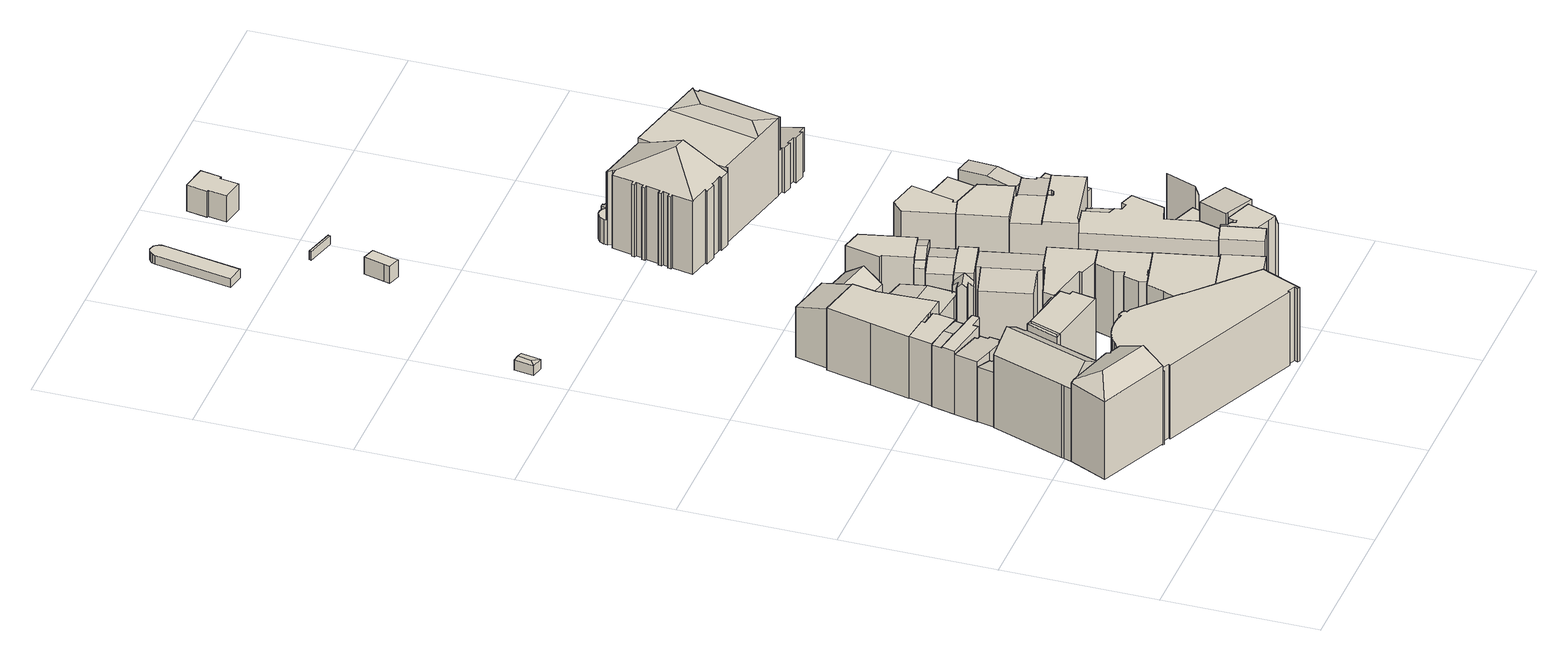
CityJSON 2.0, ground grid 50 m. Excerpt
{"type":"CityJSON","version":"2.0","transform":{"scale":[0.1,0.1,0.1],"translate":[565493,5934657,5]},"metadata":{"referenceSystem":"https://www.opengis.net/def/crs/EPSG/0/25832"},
"CityObjects":{
"building1":{"type":"Building","attributes":{"Geometrietyp2DReferenz":"3000","Gemeindeschluessel":"02100108","measuredHeight":31.14,"function":"31001_2010","roofType":"3200","storeysAboveGround":6},"address":[{"Country":"Germany","Locality":"Hamburg","ThoroughfareName":"Dammtorstraße","ThoroughfareNumber":"27"}],"geometry":[{"type":"Solid","lod":"2","boundaries":[[[[0,1,2,3]],[[4,5,6,7]],[[7,6,8,9]],[[9,8,10,11]],[[11,10,12,13]],[[12,14,13]],[[13,14,15,16]],[[17,18,19,4,7,9,11,13,16]],[[5,4,19,20,21]],[[22,18,17,0,3]],[[1,0,17,16,15]],[[20,19,18,22]],[[1,15,14,12,10,8,6,5,21,2]],[[20,22,3,2,21]]]]}]},
"building2":{"type":"Building","attributes":{"Gemeindeschluessel":"02100108","Geometrietyp2DReferenz":"3000","measuredHeight":19.26,"function":"31001_2310","roofType":"2100","storeysAboveGround":5},"address":[{"Country":"Germany","Locality":"Hamburg","ThoroughfareName":"Dammtorstraße","ThoroughfareNumber":"23"}],"geometry":[{"type":"Solid","lod":"2","boundaries":[[[[23,24,25,26]],[[26,25,27,28]],[[28,27,29,30]],[[30,29,31,32]],[[33,34,24,23]],[[32,31,34,33]],[[32,33,23,26,28,30]],[[34,31,29,27,25,24]]]]}]},
"building3":{"type":"Building","attributes":{"Gemeindeschluessel":"02100108","Geometrietyp2DReferenz":"3000","measuredHeight":30.87,"function":"31001_2010","roofType":"3100","storeysAboveGround":5},"address":[{"Country":"Germany","Locality":"Hamburg","ThoroughfareName":"Dammtorstraße","ThoroughfareNumber":"25"}],"geometry":[{"type":"Solid","lod":"2","boundaries":[[[[35,36,37,38]],[[38,37,39,40]],[[41,42,43,44]],[[45,46,47,48]],[[49,50,51,52,53,54,55]],[[56,57,58,59,60,61,62,63]],[[64,65,59,58]],[[66,67,68,62,61]],[[69,70,52,71]],[[72,69,71]],[[72,73,53,70,69]],[[70,53,52]],[[74,75,43,42]],[[41,44,76,77]],[[78,79,80,81]],[[81,80,48,47]],[[62,82,83,63]],[[84,57,56,85]],[[86,87,88,89]],[[90,65,64,91]],[[92,67,66,93]],[[82,71,52,51]],[[68,72,71,82,62]],[[94,92,93,95,90,91,84,85,96,78,81,47,46,86,89,49,55,97,98,35,38,40]],[[99,45,48,80,79,100]],[[88,87,99,100,101,83,82,51,50]],[[73,72,94,40,39]],[[98,97,76,44,43,75]],[[35,98,75,74,102,36]],[[102,74,42,41,77,103]],[[97,55,54,103,77,76]],[[92,94,72,68,67]],[[84,91,64,58,57]],[[90,95,60,59,65]],[[95,93,66,61,60]],[[88,50,49,89]],[[86,46,45,99,87]],[[96,85,56,63,83,101]],[[78,96,101,100,79]],[[102,103,54,53,73,39,37,36]]]]}]},
"building4":{"type":"Building","attributes":{"Gemeindeschluessel":"02100108","Geometrietyp2DReferenz":"3000","measuredHeight":21.2,"function":"31001_2310","roofType":"1000","storeysAboveGround":5},"address":[{"Country":"Germany","Locality":"Hamburg","ThoroughfareName":"Dammtorstraße","ThoroughfareNumber":"22"}],"geometry":[{"type":"Solid","lod":"2","boundaries":[[[[104,105,106,107]],[[107,106,108,109]],[[109,108,110,111]],[[111,110,112,113]],[[113,112,114,115]],[[115,114,116,117]],[[118,119,120,121]],[[121,120,122,123]],[[123,122,124,125]],[[125,124,105,104]],[[117,116,126,127]],[[127,126,119,118]],[[127,118,121,123,125,104,107,109,111,113,115,117]],[[119,126,116,114,112,110,108,106,105,124,122,120]]]]}]},
"building5":{"type":"Building","attributes":{"Gemeindeschluessel":"02100108","Geometrietyp2DReferenz":"3000","measuredHeight":22.48,"function":"31001_2010","roofType":"1000","storeysAboveGround":5},"address":[{"Country":"Germany","Locality":"Hamburg","ThoroughfareName":"Dammtorstraße","ThoroughfareNumber":"21"}],"geometry":[{"type":"Solid","lod":"2","boundaries":[[[[128,129,130,131,132]],[[132,133,128]],[[134,135,136,137]],[[138,139,140,141]],[[141,140,142,143]],[[143,142,144,145]],[[145,144,146,147]],[[107,148,134,137,149,138,141,143,145,147]],[[150,107,147,146]],[[138,149,151,152,153,139]],[[151,149,137,136]],[[154,129,128]],[[134,148,131,130,135]],[[153,152,154]],[[148,107,150,133,132,131]],[[154,152,151,136,135,130,129]],[[153,154,128,133,150,146,144,142,140,139]]]]}]},
"building6":{"type":"Building","attributes":{"Gemeindeschluessel":"02100108","Geometrietyp2DReferenz":"3000","measuredHeight":21.91,"function":"31001_2010","roofType":"1000","storeysAboveGround":5},"address":[{"Country":"Germany","Locality":"Hamburg","ThoroughfareName":"Dammtorstraße","ThoroughfareNumber":"20"}],"geometry":[{"type":"Solid","lod":"2","boundaries":[[[[155,156,157,158]],[[159,160,161,162]],[[162,161,163,164]],[[165,166,156,155]],[[167,163,161,160,168,157,156,166]],[[169,165,155,158,170,159,162,164]],[[165,169,167,166]],[[169,164,163,167]],[[159,170,168,160]],[[170,158,157,168]]]]}]},
"building7":{"type":"Building","attributes":{"Gemeindeschluessel":"02100108","Geometrietyp2DReferenz":"3000","measuredHeight":25.98,"function":"31001_2010","roofType":"1000","storeysAboveGround":8},"address":[{"Country":"Germany","Locality":"Hamburg","ThoroughfareName":"Große Theaterstraße","ThoroughfareNumber":"31"}],"geometry":[{"type":"Solid","lod":"2","boundaries":[[[[171,172,173]],[[174,175,176,177,178]],[[179,180,181,182]],[[182,181,183,184]],[[184,183,185,186]],[[186,185,187,188]],[[188,187,189,190]],[[190,189,191,192]],[[192,191,193,194]],[[194,193,195,196]],[[196,195,197,198]],[[198,197,199,200]],[[200,199,201,202]],[[202,201,203,204]],[[204,203,205,206]],[[173,207,208,171]],[[178,209,210,174]],[[211,212,213,214]],[[214,213,215,216]],[[216,215,217,218]],[[218,217,180,179]],[[219,177,176,220]],[[220,176,175,221]],[[222,223,224,225]],[[226,227,228,229]],[[229,228,230,231]],[[231,230,232,233]],[[233,232,234,235]],[[226,229,231,233,235,211,214,216,218,179,182,184,186,188,190,192,194,196,198,200,202,204,206,236,237,219,220,221,238,222,225]],[[227,226,225,224]],[[212,211,235,234]],[[223,222,238,239]],[[238,221,175,174,210,239]],[[219,237,240,209,178,177]],[[237,236,172,171,208,240]],[[236,206,205,207,173,172]],[[223,239,210,209,240,208,207,205,203,201,199,197,195,193,191,189,187,185,183,181,180,217,215,213,212,234,232,230,228,227,224]]]]}]},
"building8":{"type":"Building","attributes":{"Gemeindeschluessel":"02100108","Geometrietyp2DReferenz":"3000","measuredHeight":3.69,"function":"31001_2010","roofType":"3200","storeysAboveGround":1},"address":[{"Country":"Germany","Locality":"Hamburg","ThoroughfareName":"Gorch-Fock-Wall"}],"geometry":[{"type":"Solid","lod":"2","boundaries":[[[[241,242,243,244]],[[245,241,244]],[[245,246,242,241]],[[247,244,243,248]],[[249,245,244,247]],[[250,246,245,249]],[[250,249,247,248]],[[250,248,243,242,246]]]]}]},
"building9":{"type":"Building","attributes":{"Gemeindeschluessel":"02100108","Geometrietyp2DReferenz":"3000","measuredHeight":11.43,"function":"31001_2010","roofType":"2100","storeysAboveGround":3},"address":[{"Country":"Germany","Locality":"Hamburg","ThoroughfareName":"Dammtorstraße","ThoroughfareNumber":"21c"}],"geometry":[{"type":"Solid","lod":"2","boundaries":[[[[251,252,253,254]],[[254,253,255,256]],[[256,255,257,258]],[[258,257,259,260]],[[261,262,263,264]],[[265,266,267,268]],[[268,267,269,270]],[[270,269,271,272]],[[272,271,273,274]],[[274,273,275,276]],[[276,275,277,278]],[[278,277,279,280]],[[280,279,281,282]],[[282,281,252,251]],[[283,284,266,265]],[[284,283,264,263]],[[262,261,260,259]],[[260,261,264,283,265,268,270,272,274,276,278,280,282,251,254,256,258]],[[262,259,257,255,253,252,281,279,277,275,273,271,269,267,266,284,263]]]]}]},
"building10":{"type":"Building","attributes":{"Gemeindeschluessel":"02100108","Geometrietyp2DReferenz":"3000","measuredHeight":21.81,"function":"31001_2010","roofType":"1000","storeysAboveGround":5},"address":[{"Country":"Germany","Locality":"Hamburg","ThoroughfareName":"Stephansplatz","ThoroughfareNumber":"6"}],"geometry":[{"type":"Solid","lod":"2","boundaries":[[[[285,286,287,288]],[[289,290,291,292]],[[292,291,293,294]],[[294,293,295,296]],[[297,298,299,300]],[[301,302,288,287]],[[303,304,296,295]],[[300,299,286,285]],[[304,303,298,297]],[[290,289,302,301]],[[302,289,292,294,296,304,297,300,285,288]],[[290,301,287,286,299,298,303,295,293,291]]]]}]},
"building11":{"type":"Building","attributes":{"Gemeindeschluessel":"02100108","Geometrietyp2DReferenz":"3000","measuredHeight":4.22,"function":"31001_2100","roofType":"1000","storeysAboveGround":1},"address":[{"Country":"Germany","Locality":"Hamburg","ThoroughfareName":"Dammtorstraße","ThoroughfareNumber":"21b"}],"geometry":[{"type":"Solid","lod":"2","boundaries":[[[[264,305,306,307]],[[307,306,308,309]],[[309,308,310,311]],[[311,310,312,313]],[[313,312,314,315]],[[316,317,318,319]],[[319,318,320,321]],[[322,320,318,317,323,314,312,310,308,306,305]],[[264,307,309,311,313,315,324,316,319,321,283]],[[264,283,322,305]],[[283,321,320,322]],[[316,324,323,317]],[[324,315,314,323]]]]}]},
"building12":{"type":"Building","attributes":{"Gemeindeschluessel":"02100108","Geometrietyp2DReferenz":"3000","measuredHeight":20.89,"function":"31001_2010","roofType":"2100","storeysAboveGround":4},"address":[{"Country":"Germany","Locality":"Hamburg","ThoroughfareName":"Esplanade","ThoroughfareNumber":"31"}],"geometry":[{"type":"Solid","lod":"2","boundaries":[[[[325,326,327,328]],[[328,327,329,330]],[[331,332,326,325]],[[330,329,332,331]],[[330,331,325,328]],[[332,329,327,326]]]]}]},
"building13":{"type":"Building","attributes":{"Gemeindeschluessel":"02100108","Geometrietyp2DReferenz":"3000","measuredHeight":18.23,"function":"31001_2010","roofType":"3100","storeysAboveGround":4},"address":[{"Country":"Germany","Locality":"Hamburg","ThoroughfareName":"Esplanade"}],"geometry":[{"type":"Solid","lod":"2","boundaries":[[[[333,334,335,336]],[[337,338,339,340]],[[341,342,343,344]],[[345,346,347,342,341]],[[345,341,344,333,336,337,340]],[[334,333,344,343]],[[338,337,336,335,348]],[[346,345,340,339]],[[346,339,338,348,347]],[[348,335,334,343,342,347]]]]}]},
"building14":{"type":"Building","attributes":{"Gemeindeschluessel":"02100108","Geometrietyp2DReferenz":"3000","measuredHeight":23.88,"function":"31001_2010","roofType":"1000","storeysAboveGround":7},"address":[{"Country":"Germany","Locality":"Hamburg","ThoroughfareName":"Colonnaden","ThoroughfareNumber":"41"}],"geometry":[{"type":"Solid","lod":"2","boundaries":[[[[349,350,351,352,353,354,355]],[[356,357,358,359,360,361,362]],[[359,352,351,360]],[[360,351,350,361]],[[361,350,349,362]],[[356,355,354,357]],[[357,354,353,358]],[[358,353,352,359]],[[356,362,349,355]]]]}]},
"building15":{"type":"Building","attributes":{"Gemeindeschluessel":"02100108","Geometrietyp2DReferenz":"3000","measuredHeight":24.69,"function":"31001_2310","roofType":"1000","storeysAboveGround":7},"address":[{"Country":"Germany","Locality":"Hamburg","ThoroughfareName":"Colonnaden","ThoroughfareNumber":"39"}],"geometry":[{"type":"Solid","lod":"2","boundaries":[[[[363,364,365,366,367,368,369]],[[358,357,370,371,372,373,374]],[[358,369,368,357]],[[357,368,367,370]],[[370,367,366,371]],[[371,366,365,372]],[[372,365,364,373]],[[373,364,363,374]],[[374,363,369,358]]]]}]},
"building16":{"type":"Building","attributes":{"Gemeindeschluessel":"02100108","Geometrietyp2DReferenz":"3000","measuredHeight":18.59,"function":"31001_2100","roofType":"3100","storeysAboveGround":3},"address":[{"Country":"Germany","Locality":"Hamburg","ThoroughfareName":"Esplanade","ThoroughfareNumber":"29"}],"geometry":[{"type":"Solid","lod":"2","boundaries":[[[[375,376,377,378,379]],[[380,379,378,381]],[[382,375,379,380]],[[376,383,384,377]],[[385,386,387,388]],[[385,388,389,382,380,381,390,391,392]],[[393,392,391,394]],[[385,392,393,395,386]],[[383,389,388,387]],[[391,390,396,397,394]],[[382,389,383,376,375]],[[390,381,378,377,384,396]],[[395,393,394,397]],[[395,397,396,384,383,387,386]]]]}]},
"building17":{"type":"Building","attributes":{"Gemeindeschluessel":"02100108","Geometrietyp2DReferenz":"3000","measuredHeight":24.25,"function":"31001_2310","roofType":"1000","storeysAboveGround":5},"address":[{"Country":"Germany","Locality":"Hamburg","ThoroughfareName":"Colonnaden","ThoroughfareNumber":"45"}],"geometry":[{"type":"Solid","lod":"2","boundaries":[[[[398,399,400,401]],[[401,400,402,403]],[[403,402,404,405]],[[405,404,406,407]],[[407,406,408,409]],[[410,411,412,413]],[[413,412,414,415]],[[415,414,416,417]],[[417,416,418,419]],[[419,418,420,421]],[[421,420,399,398]],[[422,423,424,425]],[[425,424,411,410]],[[423,422,409,408]],[[409,422,425,410,413,415,417,419,421,398,401,403,405,407]],[[423,408,406,404,402,400,399,420,418,416,414,412,411,424]]]]}]},
"building18":{"type":"Building","attributes":{"Gemeindeschluessel":"02100108","Geometrietyp2DReferenz":"3000","measuredHeight":22.89,"function":"31001_2010","roofType":"3100","storeysAboveGround":5},"address":[{"Country":"Germany","Locality":"Hamburg","ThoroughfareName":"Colonnaden","ThoroughfareNumber":"47"}],"geometry":[{"type":"Solid","lod":"2","boundaries":[[[[426,427,428,429,430]],[[431,429,428,432,433,434,435]],[[436,427,426,437]],[[437,426,430,438]],[[439,435,434,440]],[[440,434,433,409]],[[409,433,432,407]],[[441,431,435,439]],[[407,432,428,427,436]],[[438,430,429,431,441]],[[438,441,439,440,409,407,436,437]]]]}]},
"building19":{"type":"Building","attributes":{"Geometrietyp2DReferenz":"3000","Gemeindeschluessel":"02100108","measuredHeight":23.84,"function":"31001_2010","roofType":"1000","storeysAboveGround":5},"address":[{"Country":"Germany","Locality":"Hamburg","ThoroughfareName":"Colonnaden","ThoroughfareNumber":"43"}],"geometry":[{"type":"Solid","lod":"2","boundaries":[[[[442,443,444,445,446,447,448,449,450,451,452,453]],[[454,455,456,457,458,459,460,461,462,463,464,465]],[[454,453,452,455]],[[455,452,451,456]],[[456,451,450,457]],[[457,450,449,458]],[[458,449,448,459]],[[459,448,447,460]],[[460,447,446,461]],[[461,446,445,462]],[[462,445,444,463]],[[463,444,443,464]],[[464,443,442,465]],[[465,442,453,454]]]]}]},
"building20":{"type":"Building","attributes":{"Gemeindeschluessel":"02100108","Geometrietyp2DReferenz":"3000","measuredHeight":23.17,"function":"31001_2010","roofType":"3100","storeysAboveGround":4},"address":[{"Country":"Germany","Locality":"Hamburg","ThoroughfareName":"Colonnaden","ThoroughfareNumber":"49"}],"geometry":[{"type":"Solid","lod":"2","boundaries":[[[[466,467,468,469,470,471,472]],[[473,474,475,476,477,467,466]],[[478,479,480,481,482,483,484]],[[485,486,487,481,488,468,489,477,490]],[[482,487,491,492,483]],[[470,469,493,494]],[[495,472,471,496]],[[497,475,474,498]],[[498,474,473,499]],[[500,478,484,501]],[[480,488,481]],[[487,486,491]],[[476,490,477]],[[497,498,499,495,496,502,500,501,503,440]],[[497,440,485,490,476,475]],[[440,503,492,491,486,485]],[[500,502,494,493,479,478]],[[469,468,488,480,479,493]],[[481,487,482]],[[503,501,484,483,492]],[[495,499,473,466,472]],[[477,489,468,467]],[[502,496,471,470,494]]]]}]},
"building21":{"type":"Building","attributes":{"Gemeindeschluessel":"02100108","Geometrietyp2DReferenz":"3000","measuredHeight":3,"function":"31001_3091","roofType":"1000","storeysAboveGround":1},"address":[{"Country":"Germany","Locality":"Hamburg","ThoroughfareName":"Esplanade"}],"geometry":[{"type":"Solid","lod":"2","boundaries":[[[[504,505,506,507]],[[508,509,510,511]],[[511,510,505,504]],[[510,509,506,505]],[[509,508,507,506]],[[508,511,504,507]]]]}]},
"building22":{"type":"Building","attributes":{"Gemeindeschluessel":"02100108","Geometrietyp2DReferenz":"3000","measuredHeight":24.54,"function":"31001_2010","roofType":"1000","storeysAboveGround":5},"address":[{"Country":"Germany","Locality":"Hamburg","ThoroughfareName":"Colonnaden","ThoroughfareNumber":"51"}],"geometry":[{"type":"Solid","lod":"2","boundaries":[[[[512,513,514,515]],[[516,517,518,519,520]],[[517,521,522,523,518]],[[524,515,514,525]],[[526,512,515,524]],[[527,528,529,530]],[[522,531,523]],[[519,532,520]],[[525,520,532,533,534]],[[514,520,525]],[[513,516,520,514]],[[526,524,525,534,535,527,530,536]],[[526,536,521,517,516,513,512]],[[519,518,523]],[[537,535,534,533]],[[536,530,529,531,522,521]],[[528,527,535,537]],[[528,537,533,532,519,523,531,529]]]]}]},
"building23":{"type":"Building","attributes":{"Gemeindeschluessel":"02100108","Geometrietyp2DReferenz":"3000","measuredHeight":6.02,"function":"51009_1750","roofType":"1000"},"address":[{"Country":"Germany","Locality":"Hamburg"}],"geometry":[{"type":"Solid","lod":"2","boundaries":[[[[538,539,540,541,542,543]],[[544,545,546,547,548,549]],[[544,543,542,545]],[[545,542,541,546]],[[546,541,540,547]],[[547,540,539,548]],[[548,539,538,549]],[[549,538,543,544]]]]}]},
"building24":{"type":"Building","attributes":{"Gemeindeschluessel":"02100108","Geometrietyp2DReferenz":"3000","measuredHeight":3.12,"function":"31001_2010","roofType":"1000","storeysAboveGround":1},"address":[{"Country":"Germany","Locality":"Hamburg","ThoroughfareName":"Dammtordamm","ThoroughfareNumber":"4"}],"geometry":[{"type":"Solid","lod":"2","boundaries":[[[[550,551,552,553]],[[550,554,555,551]],[[554,556,557,555]],[[557,556,558,559]],[[559,558,560,561]],[[561,560,562,563]],[[563,562,564,565]],[[566,565,564,567]],[[568,566,567,569]],[[570,568,569,571]],[[572,570,571,573]],[[552,572,573,553]],[[554,550,553,573,571,569,567,564,562,560,558,556]],[[551,555,557,559,561,563,565,566,568,570,572,552]]]]}]},
"building25":{"type":"Building","attributes":{"Gemeindeschluessel":"02000000","Geometrietyp2DReferenz":"3000","measuredHeight":22.37,"function":"31001_2010","roofType":"1000","storeysAboveGround":6},"address":[{"Country":"Germany","Locality":"Hamburg","ThoroughfareName":"Colonnaden 70"}],"geometry":[{"type":"Solid","lod":"2","boundaries":[[[[574,575,576,577]],[[578,579,580,581]],[[582,583,584,585]],[[585,584,586,587]],[[587,586,588,589]],[[589,588,590,591]],[[591,590,592,593]],[[593,592,594,595]],[[596,597,598,599]],[[600,601,602,578,581,603,582,585,587,589,591,593,595,596,599]],[[604,605,598,597,594,592,590,588,586,584,583,574,577]],[[604,577,576,606,602,601]],[[605,604,601,600]],[[598,605,600,599]],[[594,597,596,595]],[[607,603,581,580]],[[579,578,602,606]],[[582,603,607,575,574,583]],[[579,606,576,575,607,580]]]]}]},
"building26":{"type":"Building","attributes":{"Gemeindeschluessel":"02100108","Geometrietyp2DReferenz":"3000","measuredHeight":20.3,"function":"31001_2010","roofType":"1000","storeysAboveGround":6},"address":[{"Country":"Germany","Locality":"Hamburg","ThoroughfareName":"Colonnaden","ThoroughfareNumber":"72"}],"geometry":[{"type":"Solid","lod":"2","boundaries":[[[[608,609,610,611,612,613,614,615,616]],[[617,618,619,620]],[[621,622,623,624]],[[624,623,625,626]],[[626,625,627,628]],[[629,615,614,630]],[[630,614,613,631]],[[631,613,612,632]],[[632,612,611,633]],[[609,608,634]],[[634,608,616,635]],[[609,636,610]],[[637,638,639,640]],[[640,639,641,642]],[[642,641,643,644]],[[645,621,624,626,628,617,620,629,630,631,632,633,646,637,640,642,644]],[[627,625,623,622,647,643,641,639,638,648,636,609,634,635,619,618]],[[627,618,617,628]],[[643,647,645,644]],[[648,638,637,646]],[[646,633,611,610,636,648]],[[647,622,621,645]],[[629,620,619,635,616,615]]]]}]},
"building27":{"type":"Building","attributes":{"Gemeindeschluessel":"02100108","Geometrietyp2DReferenz":"3000","measuredHeight":3,"function":"51009_1750","roofType":"1000"},"address":[{"Country":"Germany","Locality":"Hamburg"}],"geometry":[{"type":"Solid","lod":"2","boundaries":[[[[649,650,651,652,653,654]],[[655,656,657,658,659,660]],[[660,659,650,649]],[[659,658,651,650]],[[658,657,652,651]],[[657,656,653,652]],[[656,655,654,653]],[[655,660,649,654]]]]}]},
"building28":{"type":"Building","attributes":{"Gemeindeschluessel":"02100108","Geometrietyp2DReferenz":"3000","measuredHeight":23.53,"function":"31001_2010","roofType":"1000","storeysAboveGround":5},"address":[{"Country":"Germany","Locality":"Hamburg","ThoroughfareName":"Colonnaden","ThoroughfareNumber":"108"}],"geometry":[{"type":"Solid","lod":"2","boundaries":[[[[661,662,663,664,665,666,667]],[[668,669,670,671,672,673,674]],[[672,663,662,673]],[[673,662,661,674]],[[668,667,666,669]],[[669,666,665,670]],[[670,665,664,671]],[[671,664,663,672]],[[668,674,661,667]]]]}]},
"building29":{"type":"Building","attributes":{"Gemeindeschluessel":"02100108","Geometrietyp2DReferenz":"3000","measuredHeight":24.07,"function":"31001_1120","roofType":"1000","storeysAboveGround":5},"address":[{"Country":"Germany","Locality":"Hamburg","ThoroughfareName":"Colonnaden","ThoroughfareNumber":"104"}],"geometry":[{"type":"Solid","lod":"2","boundaries":[[[[675,664,665,676]],[[676,665,677,678]],[[679,680,664,675]],[[681,682,680,679]],[[682,681,683,684]],[[684,683,678,677]],[[678,683,681,679,675,676]],[[684,677,665,664,680,682]]]]}]},
"building30":{"type":"Building","attributes":{"Gemeindeschluessel":"02000000","Geometrietyp2DReferenz":"3000","measuredHeight":21.92,"function":"31001_2020","roofType":"2100","storeysAboveGround":5},"address":[{"Country":"Germany","Locality":"Hamburg"}],"geometry":[{"type":"Solid","lod":"2","boundaries":[[[[685,686,687,688]],[[689,690,691,692]],[[689,688,687,690]],[[690,687,686,691]],[[691,686,685,692]],[[692,685,688,689]]]]}]},
"building31":{"type":"Building","attributes":{"Gemeindeschluessel":"02000000","Geometrietyp2DReferenz":"3000","measuredHeight":23.91,"function":"31001_2020","roofType":"1000","storeysAboveGround":7},"address":[{"Country":"Germany","Locality":"Hamburg","ThoroughfareName":"Fehlandtstraße 50"}],"geometry":[{"type":"Solid","lod":"2","boundaries":[[[[693,694,695,696]],[[697,698,699,700]],[[700,699,701,702]],[[697,694,693,698]],[[701,696,695,702]],[[697,700,702,695,694]],[[699,698,693,696,701]]]]}]},
"building32":{"type":"Building","attributes":{"Gemeindeschluessel":"02100108","Geometrietyp2DReferenz":"3000","measuredHeight":24.38,"function":"31001_2010","roofType":"1000","storeysAboveGround":5},"address":[{"Country":"Germany","Locality":"Hamburg","ThoroughfareName":"Colonnaden","ThoroughfareNumber":"96"}],"geometry":[{"type":"Solid","lod":"2","boundaries":[[[[703,704,705,706]],[[707,708,704,703]],[[709,710,711,712,713,714,715]],[[711,716,717,718,719,720,712]],[[721,722,723,724]],[[725,715,714,726]],[[726,714,713,727]],[[709,728,710]],[[716,729,717]],[[724,730,731,721]],[[620,732,733,617]],[[734,735,708,707]],[[736,737,735,734]],[[706,705,737,736]],[[738,720,719,739]],[[739,719,718,740]],[[741,723,722,742]],[[742,743,629,620,617,744,725,726,727,745,738,739,740,746,747,741],[703,706,736,734,707]],[[620,629,743,742,722,721,731,748,732]],[[730,724,723,741,747]],[[730,747,746,740,718,717,729]],[[744,617,733,728,709,715,725]],[[749,716,711,710]],[[713,712,720,738,745,727]],[[733,732,748,731,730,729,716,749,710,728],[705,704,708,735,737]]]]}]},
"building33":{"type":"Building","attributes":{"Gemeindeschluessel":"02100108","Geometrietyp2DReferenz":"3000","measuredHeight":18.11,"function":"31001_1120","roofType":"3200","storeysAboveGround":4},"address":[{"Country":"Germany","Locality":"Hamburg","ThoroughfareName":"Esplanade","ThoroughfareNumber":"22"}],"geometry":[{"type":"Solid","lod":"2","boundaries":[[[[750,751,752,753]],[[754,750,753]],[[751,755,752]],[[754,755,751,750]],[[756,753,752,757]],[[758,754,753,756]],[[757,752,755,759]],[[758,756,757,759]],[[758,759,755,754]]]]}]},
"building34":{"type":"Building","attributes":{"Gemeindeschluessel":"02000000","Geometrietyp2DReferenz":"3000","measuredHeight":12.79,"function":"31001_2020","roofType":"1000","storeysAboveGround":4},"address":[{"Country":"Germany","Locality":"Hamburg","ThoroughfareName":"Fehlandtstraße 46"}],"geometry":[{"type":"Solid","lod":"2","boundaries":[[[[695,760,761,762]],[[762,761,763,764]],[[765,766,760,695]],[[764,763,766,765]],[[764,765,695,762]],[[766,763,761,760]]]]}]},
"building35":{"type":"Building","attributes":{"Gemeindeschluessel":"02000000","Geometrietyp2DReferenz":"3000","measuredHeight":10.92,"function":"31001_2020","roofType":"1000","storeysAboveGround":3},"address":[{"Country":"Germany","Locality":"Hamburg"}],"geometry":[{"type":"Solid","lod":"2","boundaries":[[[[767,768,769,770,771]],[[765,764,772,773,694]],[[765,771,770,764]],[[764,770,769,772]],[[772,769,768,773]],[[773,768,767,694]],[[694,767,771,765]]]]}]},
"building36":{"type":"Building","attributes":{"Gemeindeschluessel":"02100108","Geometrietyp2DReferenz":"3000","measuredHeight":15.63,"function":"31001_1120","roofType":"1000","storeysAboveGround":3},"address":[{"Country":"Germany","Locality":"Hamburg","ThoroughfareName":"Esplanade","ThoroughfareNumber":"20"}],"geometry":[{"type":"Solid","lod":"2","boundaries":[[[[774,775,776,777]],[[777,776,778,779]],[[780,781,782,783]],[[784,785,786,787]],[[787,786,788,789]],[[790,784,787,789,791,792,774,777,779]],[[793,790,779,778,781,780]],[[785,784,790,793]],[[791,789,788,783,782]],[[794,792,791,782]],[[775,774,792,794]],[[785,793,780,783,788,786]],[[775,794,782,781,778,776]]]]}]},
"building37":{"type":"Building","attributes":{"Gemeindeschluessel":"02000000","Geometrietyp2DReferenz":"3000","measuredHeight":19.83,"function":"31001_2020","roofType":"2100","storeysAboveGround":6},"address":[{"Country":"Germany","Locality":"Hamburg"}],"geometry":[{"type":"Solid","lod":"2","boundaries":[[[[795,796,797,798]],[[799,800,801,797,796]],[[795,798,802,803,804]],[[798,797,801,802]],[[802,801,800,803]],[[803,800,799,804]],[[804,799,796,795]]]]}]},
"building38":{"type":"Building","attributes":{"Gemeindeschluessel":"02100108","Geometrietyp2DReferenz":"3000","measuredHeight":9.22,"function":"31001_2080","roofType":"1000","storeysAboveGround":1},"address":[{"Country":"Germany","Locality":"Hamburg","ThoroughfareName":"Dammtordamm","ThoroughfareNumber":"2"}],"geometry":[{"type":"Solid","lod":"2","boundaries":[[[[805,806,807,808,809,810,811,812]],[[813,814,815,816,817,818,819,820]],[[813,812,811,814]],[[814,811,810,815]],[[815,810,809,816]],[[816,809,808,817]],[[817,808,807,818]],[[818,807,806,819]],[[819,806,805,820]],[[813,820,805,812]]]]}]},
"building39":{"type":"Building","attributes":{"Gemeindeschluessel":"02100108","Geometrietyp2DReferenz":"3000","measuredHeight":7.29,"function":"31001_1120","roofType":"3100","storeysAboveGround":3},"address":[{"Country":"Germany","Locality":"Hamburg","ThoroughfareName":"Esplanade","ThoroughfareNumber":"18"}],"geometry":[{"type":"Solid","lod":"2","boundaries":[[[[821,822,823,824,825,826,827,828]],[[826,829,830,827]],[[831,825,824,832]],[[832,824,823,833]],[[833,823,822,834]],[[834,822,821,835]],[[835,821,828,836]],[[837,830,829,838]],[[838,829,826,825,831]],[[836,828,827,830,837]],[[836,837,838,831,832,833,834,835]]]]}]},
"building40":{"type":"Building","attributes":{"Gemeindeschluessel":"02100108","Geometrietyp2DReferenz":"3000","measuredHeight":31.98,"function":"31001_2010","roofType":"3200","storeysAboveGround":6},"address":[{"Country":"Germany","Locality":"Hamburg","ThoroughfareName":"Stephansplatz","ThoroughfareNumber":"10"}],"geometry":[{"type":"Solid","lod":"2","boundaries":[[[[839,840,841,842,843,844,845,846,847,848,849,850,851]],[[852,853,850,849,854,855,856,857]],[[848,858,859,860,861,862,863,854]],[[864,865,866,862,861]],[[867,868,865,864]],[[866,869,862]],[[868,870,871,872,873,874,869,866,865]],[[875,876,877,878,879,880,881,882,883,884,885,886,887]],[[888,889,890,891]],[[891,890,892,893]],[[893,892,894,895]],[[895,894,896,897]],[[897,896,898,899]],[[899,898,900,901]],[[901,900,902,903]],[[903,902,904,905]],[[851,850,853,906,907,908,909,910,911,912,913,914,915,904,902,900,898,896,894,892,890,889]],[[905,904,915,916]],[[916,915,914,917]],[[917,914,913,918]],[[918,913,912,919]],[[919,912,911,920]],[[920,911,910,921]],[[921,910,909,922]],[[922,909,908,923]],[[923,908,907,924]],[[924,907,906,925]],[[926,846,845,927]],[[927,845,844,928]],[[928,844,843,929]],[[929,843,842,930]],[[930,842,841,931]],[[931,841,840,932]],[[932,840,839,933]],[[934,852,857,935]],[[936,937,938,939]],[[939,938,940,941]],[[941,940,942,943]],[[943,942,944,945]],[[945,944,946,947]],[[947,946,948,949]],[[949,948,950,951]],[[951,950,952,953]],[[953,952,954,955]],[[955,954,956,957]],[[957,956,958,959]],[[959,958,960,961]],[[961,960,962,963]],[[963,962,964,965]],[[965,964,966,967]],[[967,966,968,969]],[[969,968,970,971]],[[847,858,848]],[[854,863,855]],[[972,860,859,973]],[[974,975,976,977]],[[978,979,980,981]],[[982,983,984,985]],[[986,987,988,989]],[[990,991,992,993]],[[994,995,996,997]],[[998,999,1000,1001]],[[1001,1000,1002,1003]],[[1003,1002,1004,1005]],[[1005,1004,1006,1007]],[[1007,1006,1008,1009]],[[1009,1008,1010,1011]],[[1011,1010,1012,1013]],[[1013,1012,1014,1015]],[[1015,1014,1016,1017]],[[1017,1016,1018,1019]],[[1019,1018,1020,1021]],[[1021,1020,1022,1023]],[[1023,1022,1024,1025]],[[1025,1024,1026,1027]],[[1028,869,874,1029]],[[1029,874,873,1030]],[[1030,873,872,1031]],[[877,871,870,878]],[[1032,887,886,1033]],[[1033,886,885,1034]],[[1034,885,884,1035]],[[1035,884,883,1036]],[[1036,883,882,1037]],[[1037,882,881,1038]],[[1038,881,880,1039]],[[1039,880,879,1040]],[[1041,1042,1043,1044]],[[1045,1046,1047,1048]],[[1049,1050,1051,1052]],[[1053,1054,1055,1056]],[[1057,1058,1059,1060]],[[1061,1062,1063,1064]],[[988,1054,1053,989]],[[1065,1032,1033,1034,1035,1036,1037,1038,1039,1040,1066,1067,972,973,926,927,928,929,930,931,932,933,888,891,893,895,897,899,901,903,905,916,917,918,919,920,921,922,923,924,925,934,935,936,939,941,943,945,947,949,951,953,955,957,959,961,963,965,967,969,971,1068,1041,1044,978,981,1045,1048,982,985,1049,1052,986,989,1053,1056,990,993,1057,1060,994,997,1061,1064,974,977,998,1001,1003,1005,1007,1009,1011,1013,1015,1017,1019,1021,1023,1025,1027,1028,1029,1030,1031,1069]],[[1070,1026,1024,1022,1020,1018,1016,1014,1012,1010,1008,1006,1004,1002,1000,999,976,975,1063,1062,996,995,1059,1058,992,991,1055,1054,988,987,1051,1050,984,983,1047,1046,980,979,1043,1042,1071,970,968,966,964,962,960,958,956,954,952,950,948,946,944,942,940,938,937,1072]],[[1070,1072,856,855,863,862,869]],[[972,1067,867,864,861,860]],[[1071,1042,1041,1068]],[[1028,1027,1026,1070,869]],[[1069,1031,872,871,877,876]],[[1032,1065,875,887]],[[1065,1069,876,875]],[[1066,1040,879,878,870,868]],[[1067,1066,868,867]],[[1063,975,974,1064]],[[996,1062,1061,997]],[[1059,995,994,1060]],[[992,1058,1057,993]],[[1055,991,990,1056]],[[1051,987,986,1052]],[[984,1050,1049,985]],[[1047,983,982,1048]],[[980,1046,1045,981]],[[1043,979,978,1044]],[[976,999,998,977]],[[970,1071,1068,971]],[[936,935,857,856,1072,937]],[[926,973,859,858,847,846]],[[848,854,849]],[[888,933,839,851,889]],[[934,925,906,853,852]]]]}]},
"building41":{"type":"Building","attributes":{"Gemeindeschluessel":"02100108","Geometrietyp2DReferenz":"3000","measuredHeight":15.62,"function":"31001_1120","roofType":"3100","storeysAboveGround":4},"address":[{"Country":"Germany","Locality":"Hamburg","ThoroughfareName":"Esplanade","ThoroughfareNumber":"17"}],"geometry":[{"type":"Solid","lod":"2","boundaries":[[[[1073,1074,1075,1076,1077,1078,1079,1080,1081]],[[1079,1082,1083,1080]],[[1084,1078,1077,1085]],[[1085,1077,1076,1086]],[[1086,1076,1075,1087]],[[1087,1075,1074,1088]],[[1088,1074,1073,1089]],[[1089,1073,1081,1090]],[[1091,1083,1082,1092]],[[1092,1082,1079,1078,1084]],[[1090,1081,1080,1083,1091]],[[1090,1091,1092,1084,1085,1086,1087,1088,1089]]]]}]},
"building42":{"type":"Building","attributes":{"Gemeindeschluessel":"02100108","Geometrietyp2DReferenz":"3000","measuredHeight":6.66,"function":"31001_3020","roofType":"1000","storeysAboveGround":3},"address":[{"Country":"Germany","Locality":"Hamburg","ThoroughfareName":"Esplanade"}],"geometry":[{"type":"Solid","lod":"2","boundaries":[[[[1093,1094,1095,1096]],[[1096,1095,1097,1098]],[[1098,1097,1099,1100]],[[1100,1099,1101,1102]],[[1102,1101,1103,1104]],[[1104,1103,1105,1106]],[[1106,1105,1107,1108]],[[1108,1107,1109,1110]],[[1110,1109,1111,1112]],[[1112,1111,1113,1114]],[[1114,1113,1115,1116]],[[1116,1115,1117,1118]],[[1118,1117,1119,1120]],[[1121,1122,1123,1124]],[[1125,1126,1122,1121]],[[1120,1119,1126,1125]],[[1094,1093,1124,1123]],[[1124,1093,1096,1098,1100,1102,1104,1106,1108,1110,1112,1114,1116,1118,1120,1125,1121]],[[1094,1123,1122,1126,1119,1117,1115,1113,1111,1109,1107,1105,1103,1101,1099,1097,1095]]]]}]}
},
"vertices":[
[269,247,293],[301,319,330],[139,390,330],[36,350,293],[244,443,18],[244,443,288],[270,438,285],[270,438,18],[297,432,282],[297,432,18],[292,416,290],[292,416,18],[303,420,287],[303,420,18],[303,420,286],[339,405,286],[339,405,18],[269,247,18],[35,350,18],[95,473,18],[95,473,295],[108,470,301],[35,350,293],
[193,747,20],[193,747,213],[205,801,213],[205,801,20],[279,788,191],[279,788,20],[278,781,191],[278,781,20],[332,772,175],[332,772,20],[324,726,20],[324,726,174],
[538,626,17],[538,626,297],[554,623,297],[554,623,17],[539,546,297],[539,546,17],[489,668,253],[489,668,264],[500,696,264],[500,696,253],[193,747,275],[193,747,17],[107,508,17],[107,508,275],[330,697,17],[330,697,285],[347,694,274],[347,694,297],[367,690,297],[476,670,297],[476,670,17],[270,438,254],[273,444,254],[276,453,254],[282,476,256],[281,476,256],[283,482,256],[309,588,263],[256,441,263],[281,467,254],[284,475,254],[309,550,256],[313,548,253],[327,585,253],[322,596,298],[354,683,298],[309,588,297],[327,585,297],[328,585,297],[544,658,264],[549,687,264],[482,700,253],[476,671,253],[95,473,17],[95,473,275],[104,498,275],[104,498,17],[309,588,274],[256,441,274],[273,444,17],[270,438,17],[324,726,17],[324,726,295],[335,724,288],[335,724,17],[284,475,17],[281,467,17],[313,548,17],[309,550,17],[327,585,17],[281,476,17],[244,443,17],[482,700,17],[549,687,17],[274,734,326],[175,457,326],[244,443,282],[544,658,297],[476,671,297],
[205,801,18],[205,801,230],[222,878,230],[222,878,18],[345,856,216],[345,856,18],[343,847,216],[343,847,18],[361,844,214],[361,844,18],[357,819,214],[357,819,18],[368,817,212],[368,817,18],[350,783,18],[350,783,213],[348,776,213],[348,776,18],[334,778,215],[334,778,18],[279,788,222],[279,788,18],[362,781,212],[362,781,18],
[287,912,241],[304,909,243],[312,942,243],[240,955,236],[233,921,236],[233,921,241],[382,930,18],[382,930,236],[376,898,236],[376,898,18],[420,886,18],[420,886,241],[417,868,241],[417,868,18],[411,864,241],[411,864,18],[371,869,241],[371,869,18],[368,852,241],[368,852,18],[240,955,18],[416,893,18],[222,878,241],[416,893,232],[418,890,231],[418,890,241],[321,906,241],
[240,955,20],[240,955,239],[258,1031,239],[258,1031,20],[342,1010,20],[342,1010,239],[395,1003,239],[395,1003,20],[396,992,239],[396,992,20],[382,930,20],[382,930,239],[385,930,239],[344,1021,239],[385,930,20],[344,1021,20],
[539,454,66],[540,458,66],[532,461,66],[679,325,66],[689,349,66],[704,390,66],[702,390,66],[551,443,66],[269,247,13],[269,247,273],[339,405,273],[339,405,13],[341,404,273],[341,404,13],[353,418,273],[353,418,13],[367,430,273],[367,430,13],[382,441,273],[382,441,13],[399,450,273],[399,450,13],[417,457,273],[417,457,13],[436,462,273],[436,462,13],[455,464,273],[455,464,13],[474,464,273],[474,464,13],[493,462,273],[493,462,13],[511,458,273],[511,458,13],[515,467,273],[515,467,13],[532,461,273],[539,454,273],[551,443,273],[679,325,273],[308,237,13],[308,237,273],[310,243,273],[310,243,13],[280,257,273],[280,257,13],[275,245,273],[275,245,13],[702,390,13],[704,390,13],[689,349,13],[756,250,13],[756,250,273],[877,140,273],[877,140,13],[818,7,13],[818,7,273],[811,10,273],[811,10,13],[816,22,273],[816,22,13],[790,33,273],[790,33,13],[787,27,273],[787,27,13],[540,458,13],[537,448,13],[678,324,13],[678,324,273],[537,448,273],
[25,2126,69],[33,2170,69],[13,2173,67],[2,2109,67],[42,2102,67],[53,2166,67],[2,2109,33],[13,2173,33],[42,2102,33],[53,2166,33],
[324,726,8],[324,726,123],[332,772,114],[332,772,8],[334,778,112],[334,778,8],[348,776,112],[348,776,8],[350,783,111],[350,783,8],[409,773,8],[409,773,111],[483,761,111],[483,761,8],[591,740,8],[591,740,111],[592,736,112],[592,736,8],[590,727,114],[590,727,8],[583,689,121],[583,689,8],[581,681,123],[581,681,8],[549,687,122],[549,687,8],[482,700,122],[482,700,8],[426,710,122],[426,710,8],[335,724,122],[335,724,8],[590,747,8],[590,747,110],
[258,1031,18],[258,1031,236],[290,1160,236],[290,1160,18],[472,1278,18],[472,1278,236],[457,1202,236],[457,1202,18],[457,1200,236],[457,1200,18],[457,1197,236],[457,1197,18],[402,1013,18],[402,1013,236],[390,1015,236],[390,1015,18],[326,1309,236],[326,1309,18],[465,1008,236],[465,1008,18],
[483,761,50],[498,906,50],[498,906,8],[514,904,50],[514,904,8],[519,960,50],[519,960,8],[518,960,50],[518,960,8],[521,998,50],[521,998,8],[572,989,8],[572,989,50],[567,939,50],[567,939,8],[564,912,50],[564,912,8],[590,747,50],[572,994,50],[572,994,8],
[326,1309,25],[326,1309,234],[352,1414,202],[352,1414,25],[496,1381,202],[496,1381,25],[472,1278,25],[472,1278,234],
[529,1184,12],[529,1184,184],[589,1170,185],[589,1170,12],[600,993,12],[600,993,184],[572,996,184],[572,996,12],[457,1197,12],[457,1197,183],[457,1200,183],[457,1200,12],[465,1008,12],[465,1008,184],[461,1100,194],[594,1085,194],
[724,449,250],[704,390,250],[689,349,250],[678,324,250],[756,250,250],[933,290,250],[889,486,250],[889,486,12],[933,290,12],[756,250,12],[678,324,12],[689,349,12],[704,390,12],[724,449,12],
[877,140,258],[893,143,258],[962,159,258],[962,160,258],[963,161,258],[933,290,258],[756,250,258],[963,161,12],[962,160,12],[962,159,12],[893,143,12],[877,140,12],
[485,1194,134],[497,1249,134],[467,1255,143],[457,1202,143],[457,1200,143],[457,1200,23],[457,1202,23],[485,1194,23],[497,1249,165],[467,1255,165],[599,1236,23],[599,1236,172],[597,1227,165],[597,1227,23],[497,1249,23],[472,1278,23],[496,1381,23],[624,1352,23],[624,1352,165],[496,1381,165],[611,1289,209],[472,1278,180],[481,1319,209],
[583,689,7],[583,689,250],[590,727,250],[590,727,7],[715,762,250],[715,762,7],[718,769,250],[718,769,7],[723,770,250],[723,770,7],[819,792,250],[819,792,7],[724,650,7],[724,650,250],[727,660,250],[727,660,7],[595,686,250],[595,686,7],[593,680,250],[593,680,7],[585,681,250],[585,681,7],[587,688,250],[587,688,7],[852,645,7],[852,645,250],[783,630,250],[783,630,7],
[610,762,222],[706,784,235],[714,777,236],[675,948,236],[573,924,222],[678,949,235],[723,770,235],[819,792,222],[774,987,222],[675,964,235],[706,784,7],[610,762,7],[573,924,7],[675,964,7],[774,987,7],[678,949,7],
[739,452,248],[774,460,248],[773,465,248],[800,471,248],[801,466,248],[889,486,248],[852,645,248],[783,630,248],[761,565,248],[769,533,248],[749,529,248],[733,479,248],[733,479,10],[749,529,10],[769,533,10],[761,565,10],[783,630,10],[852,645,10],[889,486,10],[801,466,10],[800,471,10],[773,465,10],[774,460,10],[739,452,10],
[576,972,235],[633,985,235],[633,986,234],[626,1015,206],[599,1009,206],[600,993,221],[572,989,218],[580,958,221],[607,965,222],[611,949,207],[640,956,207],[633,984,234],[626,1017,225],[626,1017,224],[626,1015,224],[672,1026,234],[694,1031,239],[675,1113,239],[608,1098,225],[774,987,234],[761,1046,234],[716,1036,234],[626,1015,234],[633,985,234],[640,956,234],[761,1046,225],[742,1129,225],[626,1017,206],[599,1011,206],[572,989,7],[600,993,7],[611,949,7],[607,965,7],[580,958,7],[626,1017,7],[608,1098,7],[599,1011,7],[742,1129,7],
[595,1424,25],[588,1395,25],[554,1403,25],[560,1431,25],[560,1431,55],[554,1403,55],[588,1395,55],[595,1424,55],
[608,1098,241],[638,1105,250],[630,1139,250],[601,1132,241],[638,1105,252],[690,1117,266],[682,1151,266],[655,1145,259],[630,1139,252],[742,1129,252],[734,1163,252],[710,1157,259],[601,1132,21],[630,1139,21],[608,1098,21],[624,1352,21],[624,1352,259],[694,1336,259],[694,1336,21],[734,1163,259],[630,1139,259],[609,1234,259],[609,1234,21],[599,1236,21],[742,1129,21],[599,1236,259],
[360,2650,100],[365,2670,100],[384,2737,100],[342,2749,100],[324,2681,100],[319,2662,100],[319,2662,40],[324,2681,40],[342,2749,40],[384,2737,40],[365,2670,40],[360,2650,40],
[203,3087,43],[203,3087,74],[146,3098,74],[146,3098,43],[250,3337,43],[250,3337,74],[250,3346,43],[250,3346,74],[248,3355,43],[248,3355,74],[244,3363,43],[244,3363,74],[238,3369,43],[238,3369,74],[219,3374,43],[219,3374,74],[210,3370,74],[210,3370,43],[202,3365,74],[202,3365,43],[197,3358,74],[197,3358,43],[193,3349,74],[193,3349,43],
[1110,351,230],[1110,351,234],[1133,248,234],[1133,248,230],[1140,217,10],[1140,217,234],[1099,207,215],[1099,207,10],[1123,354,10],[1123,354,230],[1130,333,230],[1130,333,10],[1135,334,230],[1135,334,10],[1144,326,230],[1144,326,10],[1146,314,230],[1146,314,10],[1158,316,230],[1158,316,10],[1156,326,230],[1156,326,10],[1162,344,10],[1162,344,230],[1250,311,230],[1250,311,10],[1215,216,10],[1185,227,10],[1133,249,10],[1068,342,10],[1185,227,230],[1215,216,230],[1133,249,234],[1068,342,215],
[1107,694,210],[1113,692,209],[1132,687,207],[1118,750,207],[1113,749,208],[1109,767,208],[1093,763,209],[1091,774,209],[1089,774,210],[976,745,7],[976,745,209],[1003,757,209],[1003,757,7],[1149,427,7],[1149,427,209],[1129,356,209],[1129,356,7],[1123,354,209],[1123,354,7],[1068,342,209],[1068,342,7],[1091,774,7],[1093,763,7],[1109,767,7],[1113,749,7],[1118,750,7],[1107,694,209],[1089,774,209],[1132,687,209],[1161,660,7],[1161,660,209],[1167,676,209],[1167,676,7],[1215,660,209],[1215,660,7],[1184,549,209],[1184,549,7],[1126,531,7],[1137,664,7],[1126,531,209],[1137,664,209],
[456,2898,43],[455,2892,43],[358,2919,43],[360,2924,43],[360,2926,43],[457,2899,43],[457,2899,73],[360,2926,73],[360,2924,73],[358,2919,73],[455,2892,73],[456,2898,73],
[995,1269,253],[894,1292,253],[859,1256,253],[895,1100,253],[954,1114,253],[951,1128,253],[963,1130,253],[963,1130,18],[951,1128,18],[954,1114,18],[895,1100,18],[859,1256,18],[894,1292,18],[995,1269,18],
[895,1100,12],[954,1114,12],[959,1116,253],[959,1116,12],[930,945,12],[930,945,253],[1091,979,12],[1091,979,253],[1064,1089,12],[1064,1089,253],
[1231,211,192],[1266,305,192],[1250,311,228],[1215,216,228],[1215,216,9],[1250,311,9],[1266,305,9],[1231,211,9],
[1301,400,238],[1301,400,11],[1187,441,11],[1187,441,250],[1266,305,11],[1266,305,238],[1162,344,249],[1162,344,11],[1152,347,250],[1152,347,11],
[1109,885,7],[1109,885,243],[1090,880,243],[1090,880,7],[1118,878,7],[1118,878,243],[952,851,232],[1026,867,243],[1073,877,251],[1053,962,251],[1046,960,249],[1044,969,249],[930,945,232],[1119,887,243],[1194,903,231],[1185,945,231],[1174,942,233],[1164,986,233],[1218,799,72],[1218,800,72],[1244,912,72],[1194,901,72],[930,945,7],[1044,969,7],[1046,960,7],[952,851,243],[1194,903,243],[1194,901,243],[1218,799,243],[1003,757,243],[976,745,243],[1114,868,7],[1114,868,243],[1094,863,7],[1094,863,243],[1164,986,7],[1174,942,7],[1185,945,7],[1244,912,7],[1218,800,7],[1218,799,7],[952,851,7],[1053,962,7],[1194,903,7],[1194,901,7],[1091,774,243],[1073,877,243],
[1002,1168,198],[1017,1234,198],[995,1269,187],[966,1146,187],[1024,1133,187],[1052,1256,187],[966,1146,17],[995,1269,17],[1024,1133,17],[1052,1256,17],
[1187,441,139],[1222,535,139],[1222,535,11],[1310,503,139],[1310,503,11],[1276,409,11],[1276,409,139],
[1301,400,117],[1335,493,117],[1319,499,119],[1310,503,120],[1276,409,120],[1319,499,11],[1335,493,11],
[1052,1256,12],[1052,1256,168],[1106,1244,168],[1106,1244,12],[1194,1224,168],[1194,1224,12],[1166,1100,74],[1166,1100,168],[1078,1120,168],[1078,1120,74],[1139,992,12],[1139,992,74],[1097,981,74],[1097,981,12],[1070,1087,74],[1070,1087,12],[1141,991,12],[1078,1120,12],[1024,1133,12],[1141,991,74],[1024,1133,168],
[1319,499,12],[1319,499,209],[1356,599,210],[1356,599,12],[1335,493,170],[1371,589,169],[1372,593,170],[1372,593,12],[1371,589,12],[1335,493,12],
[555,3210,126],[566,3272,126],[574,3271,126],[586,3338,126],[501,3353,126],[489,3285,126],[494,3284,126],[483,3223,126],[483,3223,34],[494,3284,34],[489,3285,34],[501,3353,34],[586,3338,34],[574,3271,34],[566,3272,34],[555,3210,34],
[1164,986,45],[1180,983,45],[1182,991,48],[1200,987,48],[1208,1023,61],[1225,1095,86],[1168,1108,86],[1141,991,45],[1251,1211,45],[1194,1224,45],[1208,1023,14],[1200,987,14],[1182,991,14],[1180,983,14],[1164,986,14],[1141,991,14],[1194,1224,14],[1251,1211,14],
[740,1824,283],[738,1817,280],[774,1809,280],[776,1816,283],[779,1815,283],[814,1808,283],[820,1806,283],[818,1799,280],[851,1792,280],[859,1831,296],[883,1941,343],[845,1949,343],[672,1839,283],[746,2115,285],[744,2107,288],[907,2050,296],[917,2092,279],[741,2132,279],[741,2127,280],[851,1792,296],[853,1792,296],[854,1799,296],[1022,1761,296],[1088,2054,296],[917,2092,296],[1033,1759,297],[1102,1802,302],[1139,1973,302],[1145,1734,297],[1145,1735,297],[1220,2024,296],[1156,1732,296],[1215,2000,296],[1206,2002,297],[1207,2007,297],[1210,2016,297],[1320,1828,136],[1350,1970,88],[1215,2000,88],[1156,1732,178],[1168,1730,178],[1166,1720,182],[1196,1713,182],[1199,1723,178],[1230,1716,178],[1227,1705,182],[1263,1697,182],[1266,1708,178],[1292,1702,178],[670,1840,23],[670,1840,282],[685,1908,282],[685,1908,23],[678,1910,279],[678,1910,23],[680,1921,279],[680,1921,23],[687,1919,282],[687,1919,23],[692,1939,282],[692,1939,23],[684,1941,279],[684,1941,23],[687,1952,279],[687,1952,23],[694,1950,282],[694,1950,23],[743,2105,288],[729,2109,282],[714,2040,282],[706,2042,279],[704,2031,279],[712,2029,282],[707,2006,282],[699,2008,279],[697,1997,279],[704,1996,282],[704,1996,23],[697,1997,23],[699,2008,23],[707,2006,23],[712,2029,23],[704,2031,23],[706,2042,23],[714,2040,23],[729,2109,23],[743,2105,23],[818,1799,23],[820,1806,23],[814,1808,23],[779,1815,23],[776,1816,23],[774,1809,23],[738,1817,23],[740,1824,23],[746,2115,23],[741,2127,23],[741,2140,23],[741,2140,110],[747,2152,110],[747,2152,23],[756,2161,110],[756,2161,23],[768,2166,110],[768,2166,23],[781,2165,110],[781,2165,23],[793,2160,110],[793,2160,23],[802,2151,110],[802,2151,23],[807,2170,110],[807,2170,23],[817,2168,110],[817,2168,23],[816,2163,110],[816,2163,23],[842,2157,110],[842,2157,23],[843,2162,110],[843,2162,23],[855,2159,110],[855,2159,23],[854,2154,110],[854,2154,23],[891,2146,110],[891,2146,23],[892,2151,110],[892,2151,23],[905,2148,110],[905,2148,23],[904,2143,110],[904,2143,23],[854,1799,23],[853,1792,23],[1099,2105,23],[1099,2105,110],[1098,2100,110],[1098,2100,23],[941,2161,23],[941,2161,110],[949,2159,110],[949,2159,23],[961,2156,23],[961,2156,110],[985,2151,110],[985,2151,23],[996,2149,23],[996,2149,110],[1037,2139,110],[1037,2139,23],[1048,2137,23],[1048,2137,110],[1077,2130,110],[1077,2130,23],[1087,2128,23],[1087,2128,110],[1094,2127,110],[1094,2127,23],[1122,2095,23],[1122,2095,110],[1123,2100,110],[1123,2100,23],[1135,2097,110],[1135,2097,23],[1134,2092,110],[1134,2092,23],[1170,2084,110],[1170,2084,23],[1171,2089,110],[1171,2089,23],[1184,2086,110],[1184,2086,23],[1183,2081,110],[1183,2081,23],[1207,2075,110],[1207,2075,23],[1208,2080,110],[1208,2080,23],[1218,2078,110],[1218,2078,23],[1215,2065,110],[1215,2065,23],[1220,2064,110],[1220,2064,23],[1217,2050,110],[1217,2050,23],[1224,2042,110],[1224,2042,23],[1220,2024,23],[1210,2016,23],[1207,2007,23],[1206,2002,23],[1292,1702,23],[1266,1708,23],[1263,1697,23],[1227,1705,23],[1230,1716,23],[1199,1723,23],[1196,1713,23],[1166,1720,23],[1168,1730,23],[935,2167,23],[935,2167,110],[942,2165,110],[942,2165,23],[951,2164,23],[951,2164,110],[962,2161,110],[962,2161,23],[986,2156,23],[986,2156,110],[997,2153,110],[997,2153,23],[1038,2144,23],[1038,2144,110],[1049,2142,110],[1049,2142,23],[1078,2135,23],[1078,2135,110],[1088,2133,110],[1088,2133,23],[1095,2131,23],[1095,2131,110],[1104,2129,110],[1104,2129,23],[1320,1828,23],[1145,1735,23],[1145,1734,23],[928,2138,23],[1350,1970,23],[1220,2024,110],[928,2138,110],[741,2132,110],
[1237,1016,161],[1238,1008,160],[1255,1005,160],[1262,1011,161],[1266,1010,161],[1273,1042,165],[1286,1100,172],[1229,1113,172],[1208,1023,161],[1309,1198,160],[1251,1211,160],[1273,1042,16],[1266,1010,16],[1262,1011,16],[1255,1005,16],[1238,1008,16],[1237,1016,16],[1208,1023,16],[1251,1211,16],[1309,1198,16],
[1273,1042,5],[1273,1042,71],[1312,1033,71],[1312,1033,5],[1313,1037,71],[1313,1037,5],[1407,1016,71],[1407,1016,5],[1406,1011,71],[1406,1011,5],[1441,1004,71],[1441,1004,5],[1407,850,71],[1407,850,5],[1294,876,71],[1294,876,5],[1297,888,71],[1297,888,5],[1298,901,71],[1298,901,5],[1296,914,71],[1296,914,5],[1292,926,71],[1292,926,5],[1285,937,71],[1285,937,5],[1276,946,71],[1276,946,5],[1254,958,5],[1254,958,71],[1266,1010,71],[1266,1010,5],[1266,953,5],[1266,953,71]
]}
